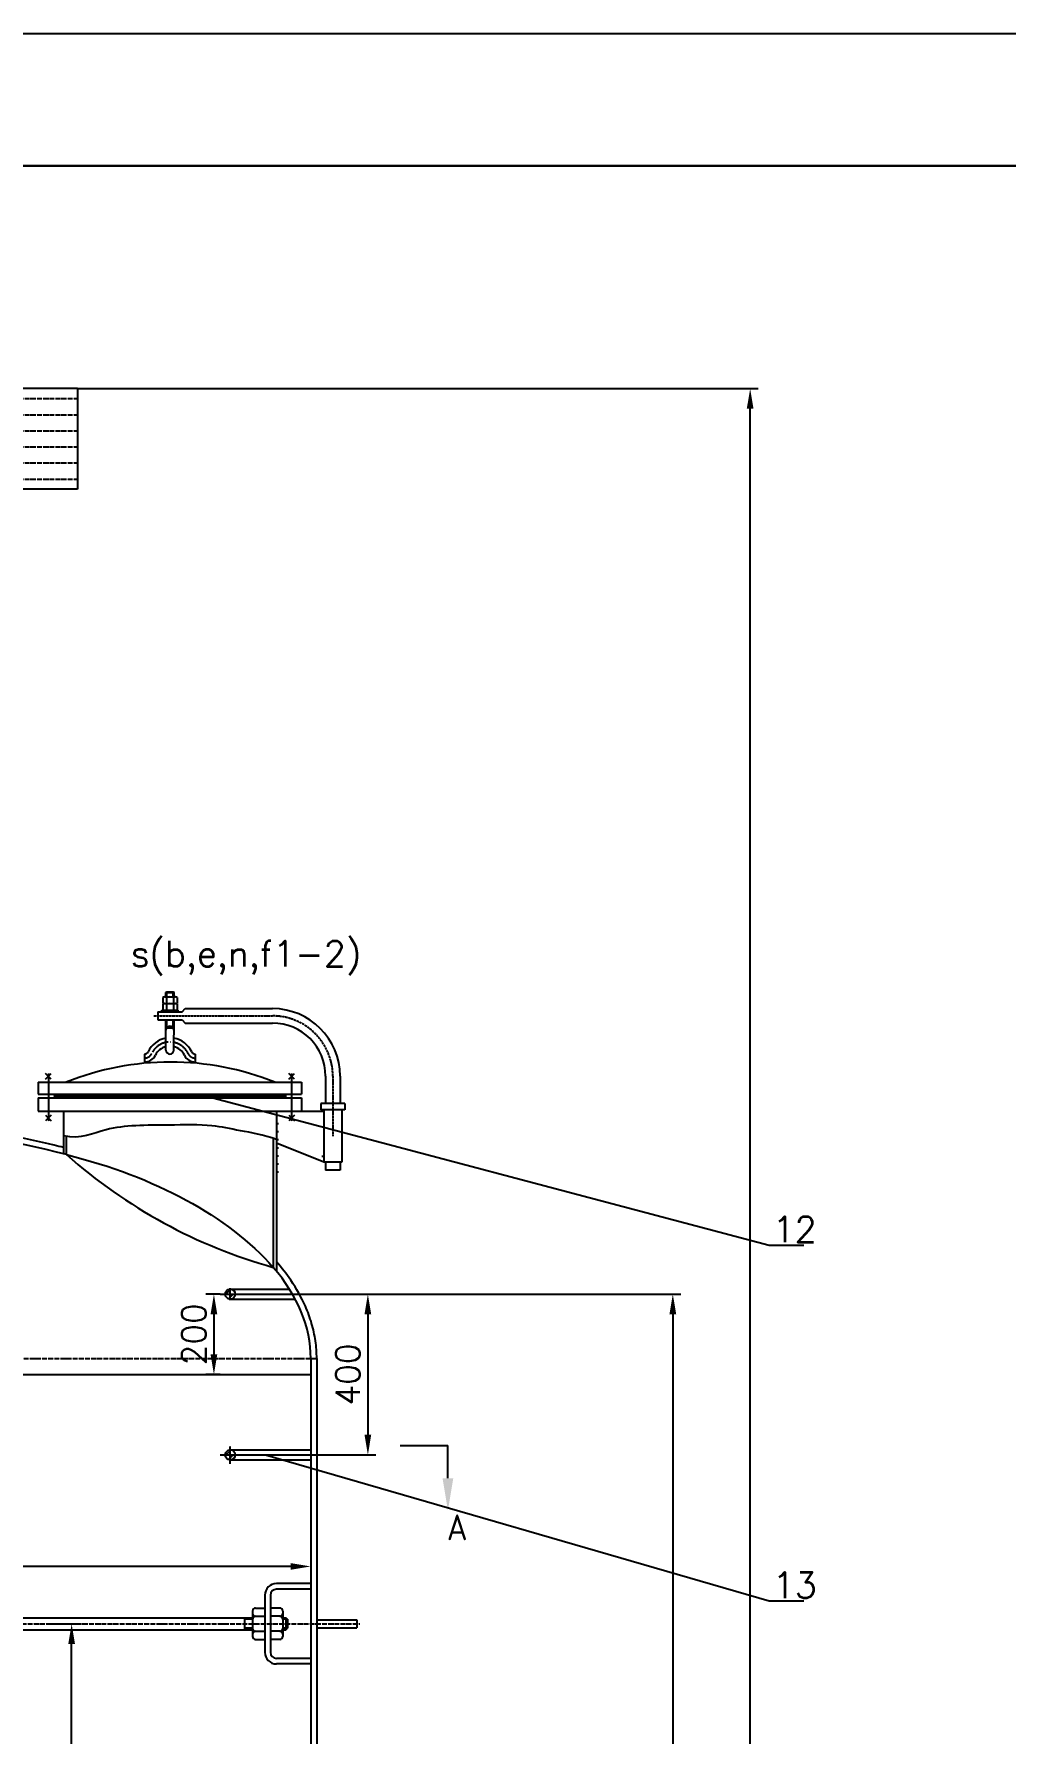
# Model space of a CAD drawing. Header units: millimetres. Extents: x 352 to 14123, y 79 to 19556.
# Drawn here: x 4170 to 6585, y 15330 to 19556 of the extents above; entities that cross this region are included whole.
import ezdxf

# ---------------------------------------------------------------- set-up
doc = ezdxf.new("R2010")
doc.units = ezdxf.units.MM
doc.linetypes.add('ACAD_ISO04W100', pattern=[30.5, 24, -3, 0.5, -3])
doc.layers.add('1轮廓实线层', color=7, linetype='Continuous', lineweight=30)
for name, color, linetype in [('2细线层', 4, 'Continuous'), ('LAYER1', 1, 'ACAD_ISO04W100'), ('LAYER2', 2, 'Continuous'), ('LAYER3', 3, 'Continuous')]:
    doc.layers.add(name, color=color, linetype=linetype)
doc.styles.add('HZ', font='txt', dxfattribs={"bigfont": 'hztxt'})
doc.styles.get("Standard").update_dxf_attribs({"font": 'txt.shx', "bigfont": 'gbcbig.shx'})
doc.dimstyles.new('1', dxfattribs={"dimtxt": 60, "dimasz": 50, "dimexe": 20, "dimexo": 0, "dimgap": 20, "dimtad": 1, "dimdec": 0, "dimdsep": 46, "dimlunit": 6, "dimtxsty": 'HZ', "dimcen": 2.5, "dimclrt": 2, "dimadec": 0, "dimazin": 0, "dimtfac": 1, "dimtdec": 0, "dimtmove": 0, "dimatfit": 3, "dimfxl": 1, "dimtolj": 1, "dimtzin": 0, "dimarcsym": 0})

# ---------------------------------------------------------------- blocks, each defined once
blk = doc.blocks.new('*D5')
at = {"layer": 'DEFPOINTS', "color": 0, "linetype": 'ByBlock', "transparency": 16777216}
for p in [(4205.6, 15601.2), (4263.6, 15601.2), (4205.6, 10001.2)]:
    blk.add_point(p, dxfattribs=at)
at = {"layer": 'LAYER3', "color": 0, "linetype": 'ByBlock', "lineweight": -2, "transparency": 16777216}
for p, q in [((4205.6, 15601.2), (4283.6, 15601.2)), ((4263.6, 10051.2), (4263.6, 15551.2)), ((4205.6, 10001.2), (4283.6, 10001.2))]:
    blk.add_line(p, q, dxfattribs=at)
at = {"layer": 'LAYER3', "color": 0, "linetype": 'ByBlock', "transparency": 16777216}
for points in [[(4255.3, 15551.2), (4272, 15551.2), (4263.6, 15601.2)], [(4255.3, 10051.2), (4272, 10051.2), (4263.6, 10001.2)]]:
    blk.add_solid(points, dxfattribs=at)
at = {"layer": 'LAYER3', "color": 2, "linetype": 'ByBlock', "transparency": 16777216, "insert": (4213.6, 12801.2), "char_height": 60, "attachment_point": 5, "rotation": 90, "style": 'HZ'}
blk.add_mtext('\\A1;5600', dxfattribs=at)
blk = doc.blocks.new('*D6')
at = {"layer": 'DEFPOINTS', "color": 0, "linetype": 'ByBlock', "transparency": 16777216}
for p in [(4873.2, 16061.2), (5105.5, 12138.6), (4989.6, 11852.6), (4873.2, 11753.9), (4609.6, 11472.6)]:
    blk.add_point(p, dxfattribs=at)
at = {"layer": 'LAYER3', "color": 0, "linetype": 'ByBlock', "lineweight": -2, "transparency": 16777216}
blk.add_line((4989.6, 11852.6), (5215.9, 12078.9), dxfattribs=at)
blk.add_arc((4873.2, 11736.2), 464.7, 51.1681, 83.8319, dxfattribs=at)
at = {"layer": 'LAYER3', "color": 0, "linetype": 'ByBlock', "transparency": 16777216}
for points in [[(4922.7, 12189.9), (4923.6, 12206.5), (4873.2, 12200.9)], [(5170.1, 12104.4), (5159, 12092), (5201.8, 12064.8)]]:
    blk.add_solid(points, dxfattribs=at)
at = {"layer": 'LAYER3', "color": 2, "linetype": 'ByBlock', "transparency": 16777216, "insert": (5070.8, 12213.2), "char_height": 60, "attachment_point": 5, "rotation": 337.5, "style": 'HZ'}
blk.add_mtext('\\A1;45°', dxfattribs=at)
blk = doc.blocks.new('*D7')
at = {"layer": 'DEFPOINTS', "color": 0, "linetype": 'ByBlock', "transparency": 16777216}
for p in [(4278.2, 18673.6), (5951.2, 18673.6), (5023.2, 7821.2)]:
    blk.add_point(p, dxfattribs=at)
at = {"layer": 'LAYER3', "color": 0, "linetype": 'ByBlock', "lineweight": -2, "transparency": 16777216}
for p, q in [((4278.2, 18673.6), (5971.2, 18673.6)), ((5951.2, 7871.2), (5951.2, 18623.6)), ((5023.2, 7821.2), (5971.2, 7821.2))]:
    blk.add_line(p, q, dxfattribs=at)
at = {"layer": 'LAYER3', "color": 0, "linetype": 'ByBlock', "transparency": 16777216}
for points in [[(5942.8, 18623.6), (5959.5, 18623.6), (5951.2, 18673.6)], [(5942.8, 7871.2), (5959.5, 7871.2), (5951.2, 7821.2)]]:
    blk.add_solid(points, dxfattribs=at)
at = {"layer": 'LAYER3', "color": 2, "linetype": 'ByBlock', "transparency": 16777216, "insert": (5901.2, 13247.4), "char_height": 60, "attachment_point": 5, "rotation": 90, "style": 'HZ'}
blk.add_mtext('\\A1;10752', dxfattribs=at)
blk = doc.blocks.new('*D8')
at = {"layer": 'DEFPOINTS', "color": 0, "linetype": 'ByBlock', "transparency": 16777216}
for p in [(5020.4, 16421.2), (4873.2, 9221.2), (5758.8, 9221.2)]:
    blk.add_point(p, dxfattribs=at)
at = {"layer": 'LAYER3', "color": 0, "linetype": 'ByBlock', "lineweight": -2, "transparency": 16777216}
for p, q in [((5020.4, 16421.2), (5778.8, 16421.2)), ((5758.8, 16371.2), (5758.8, 9271.2)), ((4873.2, 9221.2), (5778.8, 9221.2))]:
    blk.add_line(p, q, dxfattribs=at)
at = {"layer": 'LAYER3', "color": 0, "linetype": 'ByBlock', "transparency": 16777216}
for points in [[(5750.5, 16371.2), (5767.2, 16371.2), (5758.8, 16421.2)], [(5750.5, 9271.2), (5767.2, 9271.2), (5758.8, 9221.2)]]:
    blk.add_solid(points, dxfattribs=at)
at = {"layer": 'LAYER3', "color": 2, "linetype": 'ByBlock', "transparency": 16777216, "insert": (5708.8, 12821.2), "char_height": 60, "attachment_point": 5, "rotation": 90, "style": 'HZ'}
blk.add_mtext('\\A1;400x18=7200', dxfattribs=at)
blk = doc.blocks.new('*D51')
at = {"layer": 'DEFPOINTS', "color": 0, "linetype": 'ByBlock', "transparency": 16777216}
for p in [(2558.2, 15775.6), (4858.2, 15775.6), (2558.2, 15743.8)]:
    blk.add_point(p, dxfattribs=at)
at = {"layer": 'LAYER3', "color": 0, "linetype": 'ByBlock', "lineweight": -2, "transparency": 16777216}
for p, q in [((2558.2, 15775.6), (2558.2, 15723.8)), ((4858.2, 15775.6), (4858.2, 15723.8)), ((4808.2, 15743.8), (2608.2, 15743.8))]:
    blk.add_line(p, q, dxfattribs=at)
at = {"layer": 'LAYER3', "color": 0, "linetype": 'ByBlock', "transparency": 16777216}
for points in [[(2608.2, 15752.1), (2608.2, 15735.5), (2558.2, 15743.8)], [(4808.2, 15752.1), (4808.2, 15735.5), (4858.2, 15743.8)]]:
    blk.add_solid(points, dxfattribs=at)
at = {"layer": 'LAYER3', "color": 2, "linetype": 'ByBlock', "transparency": 16777216, "insert": (3316.3, 15793.8), "char_height": 60, "attachment_point": 5, "style": 'HZ'}
blk.add_mtext('\\A1;%%c2300', dxfattribs=at)
blk = doc.blocks.new('*D60')
at = {"layer": 'DEFPOINTS', "color": 0, "linetype": 'ByBlock', "transparency": 16777216}
for p in [(4812.8, 16421.2), (4858.2, 16021.2), (5000.4, 16021.2)]:
    blk.add_point(p, dxfattribs=at)
at = {"layer": 'LAYER3', "color": 0, "linetype": 'ByBlock', "lineweight": -2, "transparency": 16777216}
for p, q in [((4812.8, 16421.2), (5020.4, 16421.2)), ((5000.4, 16371.2), (5000.4, 16071.2)), ((4858.2, 16021.2), (5020.4, 16021.2))]:
    blk.add_line(p, q, dxfattribs=at)
at = {"layer": 'LAYER3', "color": 0, "linetype": 'ByBlock', "transparency": 16777216}
for points in [[(4992.1, 16371.2), (5008.7, 16371.2), (5000.4, 16421.2)], [(4992.1, 16071.2), (5008.7, 16071.2), (5000.4, 16021.2)]]:
    blk.add_solid(points, dxfattribs=at)
at = {"layer": 'LAYER3', "color": 2, "linetype": 'ByBlock', "transparency": 16777216, "insert": (4950.4, 16221.2), "char_height": 60, "attachment_point": 5, "rotation": 90, "style": 'HZ'}
blk.add_mtext('\\A1;400', dxfattribs=at)
blk = doc.blocks.new('*D61')
at = {"layer": 'DEFPOINTS', "color": 0, "linetype": 'ByBlock', "transparency": 16777216}
for p in [(4633, 16421.2), (4617.5, 16221.2), (4633, 16221.2)]:
    blk.add_point(p, dxfattribs=at)
at = {"layer": 'LAYER3', "color": 0, "linetype": 'ByBlock', "lineweight": -2, "transparency": 16777216}
for p, q in [((4633, 16421.2), (4597.5, 16421.2)), ((4617.5, 16371.2), (4617.5, 16271.2)), ((4633, 16221.2), (4597.5, 16221.2))]:
    blk.add_line(p, q, dxfattribs=at)
at = {"layer": 'LAYER3', "color": 0, "linetype": 'ByBlock', "transparency": 16777216}
for points in [[(4609.1, 16371.2), (4625.8, 16371.2), (4617.5, 16421.2)], [(4609.1, 16271.2), (4625.8, 16271.2), (4617.5, 16221.2)]]:
    blk.add_solid(points, dxfattribs=at)
at = {"layer": 'LAYER3', "color": 2, "linetype": 'ByBlock', "transparency": 16777216, "insert": (4567.5, 16321.2), "char_height": 60, "attachment_point": 5, "rotation": 90, "style": 'HZ'}
blk.add_mtext('\\A1;200', dxfattribs=at)

msp = doc.modelspace()

# ---------------------------------------------------------------- hatches: boundary and pattern name
at = {"layer": 'LAYER3', "linetype": 'ByBlock', "ltscale": 2}
h = msp.add_hatch(dxfattribs=at)
h.set_pattern_fill('ANSI31', color=256, scale=100, style=0)
h.set_pattern_definition([(45, (7452.097, 24122.438), (-8.838835, 8.838835), [])])
h.paths.add_polyline_path([(4658.17731, 16421.21118), (4658.17731, 16408.71118), (4658.20804, 16408.71118, 0.4134935941), (4670.67734, 16421.21118)])
h.paths.add_polyline_path([(4645.67727, 16421.21118, 0.4142135624), (4658.17731, 16408.71114), (4658.17731, 16421.21118)])
h.paths.add_polyline_path([(4658.17731, 16433.71121, 0.4142135624), (4645.67727, 16421.21118), (4658.17731, 16421.21118)])
h = msp.add_hatch(dxfattribs=at)
h.set_pattern_fill('ANSI31', color=256, scale=100, style=0)
h.set_pattern_definition([(45, (7452.097, 23722.438), (-8.838835, 8.838835), [])])
h.paths.add_polyline_path([(4658.17731, 16021.21118), (4658.17731, 16008.71118), (4658.20804, 16008.71118, 0.4134935941), (4670.67734, 16021.21118)])
h.paths.add_polyline_path([(4645.67727, 16021.21118, 0.4142135624), (4658.17731, 16008.71114), (4658.17731, 16021.21118)])
h.paths.add_polyline_path([(4658.17731, 16033.71121, 0.4142135624), (4645.67727, 16021.21118), (4658.17731, 16021.21118)])

# ---------------------------------------------------------------- linework, layer by layer
at = {"color": 4}
msp.add_line((5080.91634, 16044.2758), (5199.45729, 16044.2758), dxfattribs=at)
msp.add_arc((4509.53763, 16302.79991), 695.61275, 68.10788917, 111.89211083)
at = {"layer": '1轮廓实线层'}
msp.add_line((13795.01262, 19227.6616), (1171.25655, 19227.6616), dxfattribs=at)
at = {"layer": '2细线层'}
msp.add_line((14122.90239, 19555.55136), (351.53213, 19555.55136), dxfattribs=at)
at = {"layer": 'LAYER1', "ltscale": 0.5}
for p, q in [((2378.20804, 18648.61529), (4278.20804, 18648.61529)), ((2378.20804, 18608.61529), (4278.20804, 18608.61529)), ((2378.20804, 18568.61529), (4278.20804, 18568.61529)), ((2378.20804, 18528.61529), (4278.20804, 18528.61529)), ((2378.20804, 18488.61529), (4278.20804, 18488.61529)), ((2378.20804, 18448.61529), (4278.20804, 18448.61529)), ((2543.20804, 16261.21118), (4873.20804, 16261.21118)), ((2431.25567, 15601.21118), (4980.49492, 15601.21118)), ((2431.25567, 15601.21118), (4980.49492, 15601.21118))]:
    msp.add_line(p, q, dxfattribs=at)
at = {"layer": 'LAYER1', "ltscale": 0.25}
for p, q in [((4468.21845, 17113.25036), (4763.20804, 17113.25036)), ((4913.20804, 16963.25036), (4913.20804, 16814.06171))]:
    msp.add_line(p, q, dxfattribs=at)
at = {"layer": 'LAYER1', "ltscale": 0.1}
for p, q in [((4205.70804, 16969.54027), (4205.70804, 16851.20326)), ((4810.70804, 16969.54027), (4810.70804, 16851.20326)), ((4632.96188, 16421.21118), (4812.78941, 16421.21118)), ((4658.17731, 16405.9993), (4658.17731, 16435.97451)), ((4632.96188, 16021.21118), (4858.20804, 16021.21118)), ((4658.17731, 15999.28667), (4658.17731, 16043.13568))]:
    msp.add_line(p, q, dxfattribs=at)
at = {"layer": 'LAYER1', "ltscale": 0.25}
msp.add_arc((4763.20804, 16963.25036), 150, 0, 90, dxfattribs=at)
at = {"layer": 'LAYER1', "linetype": 'ACAD_ISO04W100', "ltscale": 2}
for centre, radius, start, end in [((4508.01509, 16998.25038), 50, 25.37693353, 154.62306647), ((4444.76954, 17028.25038), 20, 270, 334.62306647), ((4571.26065, 17028.25038), 20, 205.37693353, 270)]:
    msp.add_arc(centre, radius, start, end, dxfattribs=at)
at = {"layer": 'LAYER2', "color": 0, "ltscale": 0.08}
for p, q in [((4278.20804, 18673.61529), (3138.20804, 18673.61529)), ((4278.20804, 18673.61529), (4278.20804, 18423.61529)), ((4278.20804, 18423.61529), (3138.20804, 18423.61529)), ((4490.20804, 17158.75036), (4490.20804, 17144.00036)), ((4494.70804, 17160.25036), (4521.70804, 17160.25036)), ((4498.20804, 17171.46295), (4500.08304, 17173.33795)), ((4498.20804, 17160.25036), (4498.20804, 17171.46295)), ((4498.20804, 17171.46295), (4518.20804, 17171.46295)), ((4499.20804, 17158.75036), (4499.20804, 17144.00036)), ((4500.08304, 17173.33795), (4516.33304, 17173.33795)), ((4500.08304, 17160.25036), (4500.08304, 17171.46295)), ((4508.20804, 17173.23306), (4508.20804, 17173.33795)), ((4516.33304, 17173.33795), (4518.20804, 17171.46295)), ((4516.33304, 17160.25036), (4516.33304, 17171.46295)), ((4517.20804, 17158.75036), (4517.20804, 17144.00036)), ((4518.20804, 17160.25036), (4518.20804, 17171.46295)), ((4526.20804, 17158.75036), (4526.20804, 17144.00036)), ((4478.20804, 17123.25036), (4538.20804, 17123.25036)), ((4478.20804, 17123.25036), (4478.20804, 17103.25036)), ((4488.20804, 17123.25036), (4488.20804, 17127.75036)), ((4488.20804, 17127.75036), (4528.20804, 17127.75036)), ((4488.20804, 17123.25036), (4528.20804, 17123.25036)), ((4490.20804, 17144.00036), (4526.20804, 17144.00036)), ((4490.20804, 17142.50036), (4490.20804, 17127.75036)), ((4499.20804, 17142.50036), (4499.20804, 17127.75036)), ((4517.20804, 17142.50036), (4517.20804, 17127.75036)), ((4526.20804, 17142.50036), (4526.20804, 17127.75036)), ((4528.20804, 17123.25036), (4528.20804, 17127.75036)), ((4538.20804, 17123.25036), (4546.20804, 17131.25036)), ((4546.20804, 17131.25036), (4763.20804, 17131.25036)), ((4478.20804, 17103.25036), (4538.20804, 17103.25036)), ((4498.01509, 17028.25038), (4498.20804, 17103.25036)), ((4498.20804, 17083.52714), (4518.20804, 17083.52714)), ((4500.08304, 17083.52714), (4500.08304, 17103.25036)), ((4516.33304, 17083.52714), (4516.33304, 17103.25036)), ((4518.01509, 17028.25038), (4518.20804, 17103.25036)), ((4538.20804, 17103.25036), (4546.20804, 17095.25036)), ((4546.20804, 17095.25036), (4763.20804, 17095.25036)), ((4444.76954, 17018.25038), (4444.76954, 16998.25038)), ((4571.26065, 17018.25038), (4571.26065, 16998.25038)), ((4180.70804, 16948.25036), (4835.70804, 16948.25036)), ((4180.70804, 16948.25036), (4180.70804, 16918.25036)), ((4212.59522, 16955.80344), (4198.82087, 16969.57779)), ((4198.82087, 16955.80344), (4212.59522, 16969.57779)), ((4817.59522, 16955.80344), (4803.82087, 16969.57779)), ((4803.82087, 16955.80344), (4817.59522, 16969.57779)), ((4835.70804, 16948.25036), (4835.70804, 16918.25036)), ((4895.20804, 16963.25036), (4895.20804, 16895.25036)), ((4931.20804, 16963.25036), (4931.20804, 16895.25036)), ((4180.70804, 16918.25036), (4835.70804, 16918.25036)), ((4180.70804, 16909.25036), (4835.70804, 16909.25036)), ((4180.70804, 16909.25036), (4180.70804, 16876.25036)), ((4221.20804, 16915.25036), (4218.20804, 16918.25036)), ((4221.20804, 16912.25036), (4218.20804, 16909.25036)), ((4221.20804, 16915.25036), (4795.20804, 16915.25036)), ((4221.20804, 16915.25036), (4221.20804, 16912.25036)), ((4221.20804, 16912.25036), (4795.20804, 16912.25036)), ((4795.20804, 16915.25036), (4798.20804, 16918.25036)), ((4795.20804, 16915.25036), (4795.20804, 16912.25036)), ((4795.20804, 16912.25036), (4798.20804, 16909.25036)), ((4835.70804, 16909.25036), (4835.70804, 16876.25036)), ((4180.70804, 16876.25036), (4890.70804, 16876.25036)), ((4212.59522, 16865.92855), (4198.82087, 16852.1542)), ((4198.82087, 16865.92855), (4212.59522, 16852.1542)), ((4243.20804, 16876.25036), (4243.20804, 16770.19914)), ((4773.20804, 16876.25036), (4773.20804, 16478.16451)), ((4803.82087, 16865.92855), (4817.59522, 16852.1542)), ((4817.59522, 16865.92855), (4803.82087, 16852.1542)), ((4943.20804, 16895.25036), (4883.20804, 16895.25036)), ((4883.20804, 16895.25036), (4883.20804, 16879.25036)), ((4943.20804, 16879.25036), (4883.20804, 16879.25036)), ((4890.70804, 16879.25036), (4890.70804, 16749.25036)), ((4935.70804, 16879.25036), (4935.70804, 16749.25036)), ((4943.20804, 16895.25036), (4943.20804, 16879.25036)), ((4773.20804, 16845.4424), (4777.95849, 16845.4424)), ((4773.20804, 16825.4424), (4777.95849, 16825.4424)), ((4251.20804, 16768.07679), (4251.20804, 16813.13358)), ((4765.20804, 16808.36078), (4765.20804, 16487.73435)), ((4773.20804, 16805.4424), (4777.95849, 16805.4424)), ((4773.20804, 16805.4424), (4777.95849, 16805.4424)), ((4890.70804, 16749.25036), (4773.20804, 16796.25036)), ((4773.20804, 16785.4424), (4777.95849, 16785.4424)), ((4773.20804, 16765.4424), (4777.95849, 16765.4424)), ((4773.20804, 16745.4424), (4777.95849, 16745.4424)), ((4885.95759, 16764.65948), (4890.70804, 16764.65948)), ((4935.70804, 16749.25036), (4890.70804, 16749.25036)), ((4895.20804, 16749.25036), (4895.20804, 16729.25036)), ((4931.20804, 16749.25036), (4931.20804, 16729.25036)), ((4773.20804, 16725.4424), (4777.95849, 16725.4424)), ((4931.20804, 16729.25036), (4895.20804, 16729.25036)), ((4658.20804, 16433.71118), (4805.23812, 16433.71118)), ((4658.20804, 16408.71118), (4819.72727, 16408.71118)), ((4858.20804, 16261.21118), (4858.20804, 11738.8891)), ((4873.20804, 16261.21118), (4873.20804, 11753.88911)), ((3763.20804, 16221.21118), (4858.20804, 16221.21118)), ((4658.20804, 16033.71118), (4858.20804, 16033.71118)), ((4658.20804, 16008.71118), (4858.20804, 16008.71118)), ((4858.20804, 15701.21118), (4773.20804, 15701.21118)), ((4858.20804, 15687.21118), (4773.20804, 15687.21118)), ((4721.13189, 15640.30906), (4744.20804, 15640.30906)), ((4744.20804, 15672.21118), (4744.20804, 15530.21118)), ((4758.20804, 15672.21118), (4758.20804, 15530.21118)), ((4781.28419, 15640.30906), (4758.20804, 15640.30906)), ((3958.20804, 15616.21116), (4713.63189, 15616.21116)), ((4693.25193, 15616.21116), (4693.25193, 15586.21119)), ((4713.63189, 15612.46117), (4693.25193, 15612.46117)), ((4713.63189, 15632.80906), (4713.63189, 15569.61329)), ((4721.13189, 15619.97816), (4744.20804, 15619.97816)), ((4781.28419, 15619.97816), (4758.20804, 15619.97816)), ((4788.78419, 15632.80906), (4788.78419, 15569.61329)), ((4788.78419, 15616.21116), (4796.50352, 15616.21116)), ((4796.50352, 15612.46117), (4788.78419, 15612.46117)), ((4800.25351, 15612.46117), (4796.50352, 15616.21116)), ((4796.50352, 15616.21116), (4796.50352, 15586.21119)), ((4800.25351, 15612.46117), (4800.25351, 15589.96118)), ((4873.20804, 15611.21118), (4973.20804, 15611.21118)), ((4973.20804, 15611.21118), (4973.20804, 15591.21118)), ((3958.20804, 15586.21119), (4713.63189, 15586.21119)), ((4713.63189, 15589.96118), (4693.25193, 15589.96118)), ((4721.13189, 15582.44419), (4744.20804, 15582.44419)), ((4721.13189, 15562.11329), (4744.20804, 15562.11329)), ((4781.28419, 15582.44419), (4758.20804, 15582.44419)), ((4781.28419, 15562.11329), (4758.20804, 15562.11329)), ((4796.50352, 15589.96118), (4788.78419, 15589.96118)), ((4788.78419, 15586.21119), (4796.50352, 15586.21119)), ((4796.50352, 15586.21119), (4800.25351, 15589.96118)), ((4873.20804, 15591.21118), (4973.20804, 15591.21118)), ((4858.20804, 15515.21118), (4773.20804, 15515.21118)), ((4858.20804, 15501.21118), (4773.20804, 15501.21118))]:
    msp.add_line(p, q, dxfattribs=at)
at = {"layer": 'LAYER2', "color": 3, "linetype": 'ByBlock', "ltscale": 2}
for points in [[(4614.5868, 16909.25036), (5998.25002, 16543.25969), (6084.68328, 16543.25969)], [(4745.58496, 16021.21118), (5998.25002, 15658.36152), (6084.68328, 15658.36152)]]:
    msp.add_lwpolyline(points, dxfattribs=at)
at = {"layer": 'LAYER2', "color": 0, "ltscale": 0.08}
for centre in [(4658.17731, 16421.21118), (4658.17731, 16021.21118)]:
    msp.add_circle(centre, 12.50004, dxfattribs=at)
for centre, radius, start, end in [((4494.70804, 17152.75036), 7.5, 53.13010235, 126.86989765), ((4508.20804, 17132.50036), 27.75, 71.07535558, 108.92464442), ((4521.70804, 17152.75036), 7.5, 53.13010235, 126.86989765), ((4494.70804, 17136.50036), 7.5, 53.13010235, 126.86989765), ((4508.20804, 17116.25036), 27.75, 71.07535558, 108.92464442), ((4521.70804, 17136.50036), 7.5, 53.13010235, 126.86989765), ((4763.20804, 16963.25036), 168, 0, 90), ((4508.01509, 17077.51777), 10, 0, 180), ((4763.20804, 16963.25036), 132, 0, 90), ((4508.01509, 16998.25038), 60, 99.59406823, 154.62306647), ((4508.01509, 16998.25038), 40, 104.47751219, 154.62306647), ((4508.01509, 16998.25038), 60, 25.37693353, 80.40593177), ((4508.01509, 16998.25038), 40, 25.37693353, 75.52248781), ((4444.76954, 17028.25038), 10, 270, 334.62306647), ((4444.76954, 17028.25038), 30, 270, 334.62306647), ((4508.01509, 17028.25038), 10, 180, 0), ((4571.26065, 17028.25038), 30, 205.37693353, 270), ((4571.26065, 17028.25038), 10, 205.37693353, 270), ((5115.09195, 17740.61021), 1300.81384, 228.38589171, 254.39683172), ((4773.20804, 15672.21118), 29, 90, 180), ((4773.20804, 15672.21118), 15, 90, 180), ((4721.13189, 15632.80906), 7.5, 90, 180), ((4781.28419, 15632.80906), 7.5, 0, 90), ((4721.13189, 15627.47816), 7.5, 180, 270), ((4721.13189, 15612.47816), 7.5, 90, 180), ((4781.28419, 15627.47816), 7.5, 270, 0), ((4781.28419, 15612.47816), 7.5, 0, 90), ((4721.13189, 15589.94419), 7.5, 180, 270), ((4721.13189, 15574.94419), 7.5, 90, 180), ((4721.13189, 15569.61329), 7.5, 180, 270), ((4781.28419, 15589.94419), 7.5, 270, 0), ((4781.28419, 15574.94419), 7.5, 0, 90), ((4781.28419, 15569.61329), 7.5, 270, 0), ((4773.20804, 15530.21118), 29, 180, 270), ((4773.20804, 15530.21118), 15, 180, 270)]:
    msp.add_arc(centre, radius, start, end, dxfattribs=at)
for start_param, end_param in [(4.2206336897, 4.6170271198), (3.1415926536, 3.5465214896)]:
    msp.add_ellipse((3708.20804, 16261.21118), major_axis=(-1150, 0), ratio=0.5, start_param=start_param, end_param=end_param, dxfattribs=at)
at = {"layer": 'LAYER2', "color": 0, "ltscale": 0.08, "extrusion": (0, 0, -1)}
msp.add_ellipse((3443.87764, 15900.3483), major_axis=(1451.63565, 344.24551), ratio=0.5876135885, start_param=-0.8489810643, end_param=-0.3090591184, dxfattribs=at)
at = {"layer": 'LAYER2', "color": 0, "ltscale": 0.08}
for points, knots in [([(4243.20804, 16785.70378), (4235.68889, 16787.66192), (4228.12756, 16789.57863), (4181.72957, 16801.02174), (4141.88006, 16809.49882), (4060.56347, 16824.17075), (4019.09661, 16830.36554), (3935.05563, 16840.39925), (3892.48173, 16844.23813), (3839.23502, 16847.51505), (3828.83647, 16848.08358), (3818.42461, 16848.58154)], [4.23221848392, 4.23221848392, 4.23221848392, 4.23221848392, 4.25414897515, 4.25414897515, 4.36607277974, 4.36607277974, 4.47799658433, 4.47799658433, 4.58992038891, 4.58992038891, 4.61702711983, 4.61702711983, 4.61702711983, 4.61702711983]), ([(4773.20804, 16805.4424), (4741.30516, 16817.68542), (4676.6574, 16827.63185), (4611.95391, 16843.65434), (4489.12068, 16840.63878), (4351.11782, 16842.3347), (4287.92669, 16805.12504), (4243.20804, 16814.86241)], [0, 0, 0, 0, 97.1567559211, 196.877718689, 321.6954202471, 500.8022584052, 637.9865306122, 637.9865306122, 637.9865306122, 637.9865306122]), ([(4873.20804, 16261.21118), (4873.20804, 16275.80955), (4872.15023, 16290.40776), (4867.93173, 16319.4947), (4864.77123, 16333.9832), (4856.38296, 16362.75007), (4851.15545, 16377.02838), (4835.27917, 16413.00527), (4823.2285, 16434.49623), (4798.23718, 16471.08588), (4786.32859, 16486.40375), (4773.20804, 16501.41023)], [3.14159265359, 3.14159265359, 3.14159265359, 3.14159265359, 3.21398128188, 3.21398128188, 3.28636991017, 3.28636991017, 3.35875853845, 3.35875853845, 3.47068234304, 3.47068234304, 3.55372780925, 3.55372780925, 3.55372780925, 3.55372780925])]:
    msp.add_open_spline(points, degree=3, knots=knots, dxfattribs=at)
at = {"layer": 'LAYER3', "linetype": 'ByBlock', "ltscale": 2}
msp.add_line((5199.45729, 15963.07595), (5199.45729, 16044.2758), dxfattribs=at)
msp.add_solid([(5212.79062, 15963.07595), (5186.12396, 15963.07595), (5199.45729, 15883.07595)], dxfattribs=at)

# ---------------------------------------------------------------- texts
at = {"extrusion": (0, 0, -1), "insert": (5248.52733, 15873.04813), "char_height": 64, "width": 570.3164912, "attachment_point": 1, "text_direction": (-1, 0, 0)}
msp.add_mtext('{\\Fisocp.shx|c0;A}', dxfattribs=at)
at = {"layer": 'LAYER2', "linetype": 'ByBlock', "style": 'HZ'}
for s, p in [('s(b,e,n,f1-2)', (4410.60043, 17235.89379)), ('12', (6006.84472, 16550.12223)), ('13', (6006.84472, 15665.22405))]:
    msp.add_text(s, height=64, dxfattribs=at).set_placement(p)

# ---------------------------------------------------------------- dimensions: what is measured, and where the dimension line sits
at = {"layer": 'LAYER3', "linetype": 'ByBlock', "ltscale": 2}
for base, p1, p2, text, picture, middle in [((5951.17684, 18673.61529), (5023.20804, 7821.21118), (4278.20804, 18673.61529), '10752', '*D7', (5901.17684, 13247.41324)), ((4617.4587, 16221.21118), (4632.96188, 16421.21118), (4632.96188, 16221.21118), '200', '*D61', (4567.4587, 16321.21118)), ((4263.62513, 15601.21118), (4205.63658, 10001.21118), (4205.63658, 15601.21118), '5600', '*D5', (4213.62513, 12801.21118))]:
    dim = msp.add_linear_dim(base=base, p1=p1, p2=p2, angle=90, text=text, dimstyle='1', dxfattribs=at)
    dim.commit()
    dim.dimension.update_dxf_attribs({"geometry": picture, "text_midpoint": middle})
for base, p1, p2, text, picture, middle in [((5000.40277, 16021.21118), (4812.78941, 16421.21118), (4858.20804, 16021.21118), '400', '*D60', (5000.40277, 16221.21118)), ((5758.83983, 9221.21118), (5020.40277, 16421.21118), (4873.20804, 9221.21118), '400x18=7200', '*D8', (5758.83983, 12821.21118))]:
    dim = msp.add_linear_dim(base=base, p1=p1, p2=p2, angle=90, text=text, dimstyle='1', dxfattribs=at)
    dim.commit()
    dim.dimension.update_dxf_attribs({"geometry": picture, "text_midpoint": middle, "dimtype": 160})
dim = msp.add_angular_dim_2l(base=(5105.54499, 12138.63003), line1=((4989.59224, 11852.59483), (4609.56263, 11472.56522)), line2=((4873.20804, 16061.21063), (4873.20804, 11753.88911)), dimstyle='1', dxfattribs=at)
dim.commit()
dim.dimension.update_dxf_attribs({"geometry": '*D6', "text_midpoint": (5070.79833, 12213.23579)})
dim = msp.add_linear_dim(base=(2558.20804, 15743.81659), p1=(4858.20804, 15775.57603), p2=(2558.20804, 15775.57603), text='%%c2300', dimstyle='1', dxfattribs=at)
dim.commit()
dim.dimension.update_dxf_attribs({"geometry": '*D51', "text_midpoint": (3316.27954, 15743.81659), "dimtype": 160})

doc.saveas('drawing.dxf')
